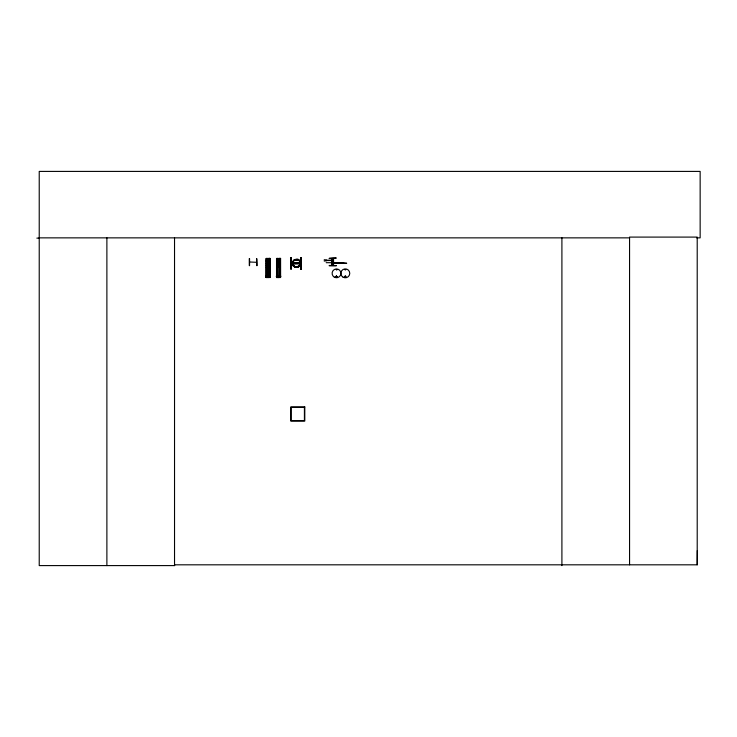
<?xml version="1.0" encoding="UTF-8"?>
<svg xmlns="http://www.w3.org/2000/svg" width="737" height="737" viewBox="0 0 737 737"><rect width="100%" height="100%" fill="white"/><g stroke="black" fill="none" stroke-linecap="round" stroke-linejoin="round"><path stroke-width="1.11" d="M696.705 237.858L700.15 237.858L700.15 171.408L39.227 171.408L39.227 565.592L174.632 565.592L174.54 564.818L697.211 564.818L697.313 550.567M294.634 267.061C290.756 265.477 292.386 259.148 296.467 259.396L298.632 259.875L300.226 261.248L300.862 263.173L299.719 265.946L297.112 266.849L299.323 265.55L300.346 263.054M292.617 264.592L293.584 260.695M295.933 263.487L296.034 263.284M335.86 276.458C338.882 278.77 335.317 274.809 336.514 276.007M336.883 269.788L336.238 269.42L336.763 269.935M336.109 276.532C337.205 278.328 336.698 274.79 336.1 276.872M344.658 276.458C345.837 278.908 346.206 274.772 344.769 276.32M344.861 276.513C346.16 278.319 345.257 274.781 345.017 276.937M345.708 269.687L344.944 269.788L345.653 269.595M345.929 276.799L345.764 276.191M292.672 264.482L294.717 266.831M268.028 276.366L268.351 277.278L267.872 277.278M278.835 276.495L278.282 276.467L278.816 276.522L278.337 277.278M293.602 260.815L296.458 259.59M249.659 261.994L256.559 262.317M297.849 267.015L300.714 264.187L300.208 261.22M300.668 261.009L297.739 259.074L294.22 259.617L292.174 262.243L292.746 265.384L295.509 267.19L298.78 266.693L295.62 266.96L293.086 265.265L292.626 262.418L294.478 260.078L297.61 259.599L300.189 261.313M294.588 266.969L298.126 267.365L301.258 264.27L300.668 260.99M295.62 267.144L292.736 265.375M296.375 259.673L298.365 260.078L299.812 261.359M297.168 266.444L297.38 266.923M294.468 260.087L297.601 259.608M336.514 277.057L336.92 276.532M301.433 257.554L301.451 269.3L300.668 269.309L300.668 257.554L301.387 257.554M300.751 269.309L300.705 257.563M36.85 238.134L39.227 238.125M39.227 237.858L629.564 237.858M291.401 257.554L290.618 257.545L290.682 269.291L291.401 269.3L291.272 257.554M270.129 258.438L266.057 258.457L266.075 277.536M329.246 258.318L336.284 258.024L329.246 258.42M249.272 258.595L249.299 265.642M325.892 260.179L333.511 260.281M266.333 260.391L269.853 260.391M276.799 260.391L280.327 260.391M325.892 260.576L333.511 260.474M266.333 261.69L269.853 261.69M276.799 261.69L280.327 261.69M332.378 261.552L333.161 261.552M332.378 261.847L333.161 261.847M332.378 262.04L333.161 262.04M332.378 262.335L333.161 262.335M326.178 262.694L339.969 262.694M291.401 263.035L300.668 263.035M291.401 263.109L300.668 263.183M332.553 263.164L346.712 263.247L337.776 263.173M299.618 263.312L292.672 263.588M333.235 263.238L332.553 262.851L344.096 263.164M266.333 263.625L269.853 263.625M276.799 263.625L280.327 263.625M291.401 263.671L300.668 263.671L291.401 263.818M266.333 265.338L269.853 265.338M276.799 265.338L280.318 265.338M336.284 265.56L329.246 265.458M329.246 265.817L336.284 265.817M266.333 267.282L269.853 267.282M276.799 267.282L280.318 267.282M266.333 275.583L269.853 275.583M276.799 275.583L280.327 275.583M265.744 276.126L270.442 276.126M276.218 276.274L280.908 276.274M267.817 276.495L268.369 276.467M266.057 277.536L270.129 277.517L270.046 258.438M294.699 266.73L297.859 266.987M336.514 277.269L335.961 276.955M333.013 261.626L332.47 262.234M299.775 261.359L300.355 263.091M697.211 564.818L697.211 237.093L629.564 237.093L629.564 564.818M561.907 237.858L561.907 565.592M333.548 258.42L333.548 265.458M333.207 258.42L333.253 265.458M331.982 258.42L331.982 265.458M325.892 259.498L325.892 261.257M324.326 259.498L324.326 261.257M280.355 258.438L280.327 277.517L280.29 258.438M280.06 258.438L280.051 277.517M279.913 258.438L279.894 277.517M279.83 258.438L279.83 277.517M279.673 258.438L279.599 277.517M279.452 258.438L279.452 265.173M279.452 267.42L279.452 276.393M279.36 258.438L279.378 265.173M279.378 267.42L279.36 276.393M279.102 277.517L278.024 277.517M277.766 258.457L277.748 265.191M277.748 267.439L277.766 276.412M277.683 258.457L277.683 265.191M277.683 267.439L277.683 276.412M277.453 258.457L277.527 277.536M277.296 258.457L277.296 277.536M277.232 258.457L277.213 277.536M277.084 258.457L277.066 277.536M276.799 258.457L276.836 277.536M276.771 258.457L276.771 277.536M269.889 258.438L269.889 277.517M269.816 258.438L269.853 277.517M269.576 258.438L269.585 277.517M269.447 258.438L269.429 277.517M269.364 258.438L269.364 265.173M269.364 267.42L269.364 276.393M269.171 258.438L269.208 277.517M268.977 258.438L268.977 265.173M268.977 267.42L268.977 276.393M268.913 258.438L268.894 265.173M268.913 267.42L268.894 276.393M268.637 277.517L267.559 277.517M267.301 258.457L267.282 265.191M267.301 267.439L267.282 276.412M267.209 258.457L267.209 265.191M267.209 267.439L267.209 276.412M267.015 258.457L266.987 277.536M266.831 258.457L266.831 265.191L266.748 258.457M266.831 267.439L266.831 276.412L266.748 267.439M266.619 258.457L266.527 265.191M266.619 267.439L266.61 277.517M257.066 265.642L256.706 258.595L256.752 265.642M249.567 258.595L249.567 265.642M174.531 237.858L174.531 565.592M106.883 237.858L106.883 565.592M267.338 266.112C268.296 269.097 269.659 264.003 267.338 266.112M277.803 266.112C278.761 269.097 280.124 264.003 277.803 266.112M280.604 258.438L276.532 258.457L276.532 277.536L280.604 277.517L280.585 258.438M304.796 406.953L290.71 406.953L290.71 421.039L304.796 421.039L304.796 406.953M304.409 407.349L291.106 407.349L291.106 420.652L304.409 420.652L304.409 407.349M332.378 265.458L332.378 258.42L332.323 265.458M266.37 277.536L266.37 258.457L266.333 277.536M343.092 277.204A4.459 4.459 0 0 0 349.771 273.344A4.459 4.459 0 0 0 343.092 269.484A4.459 4.459 0 0 0 343.092 277.204M334.312 277.158A4.404 4.404 0 0 0 340.918 273.344A4.404 4.404 0 0 0 334.312 269.53A4.404 4.404 0 0 0 334.312 277.158"/></g></svg>
